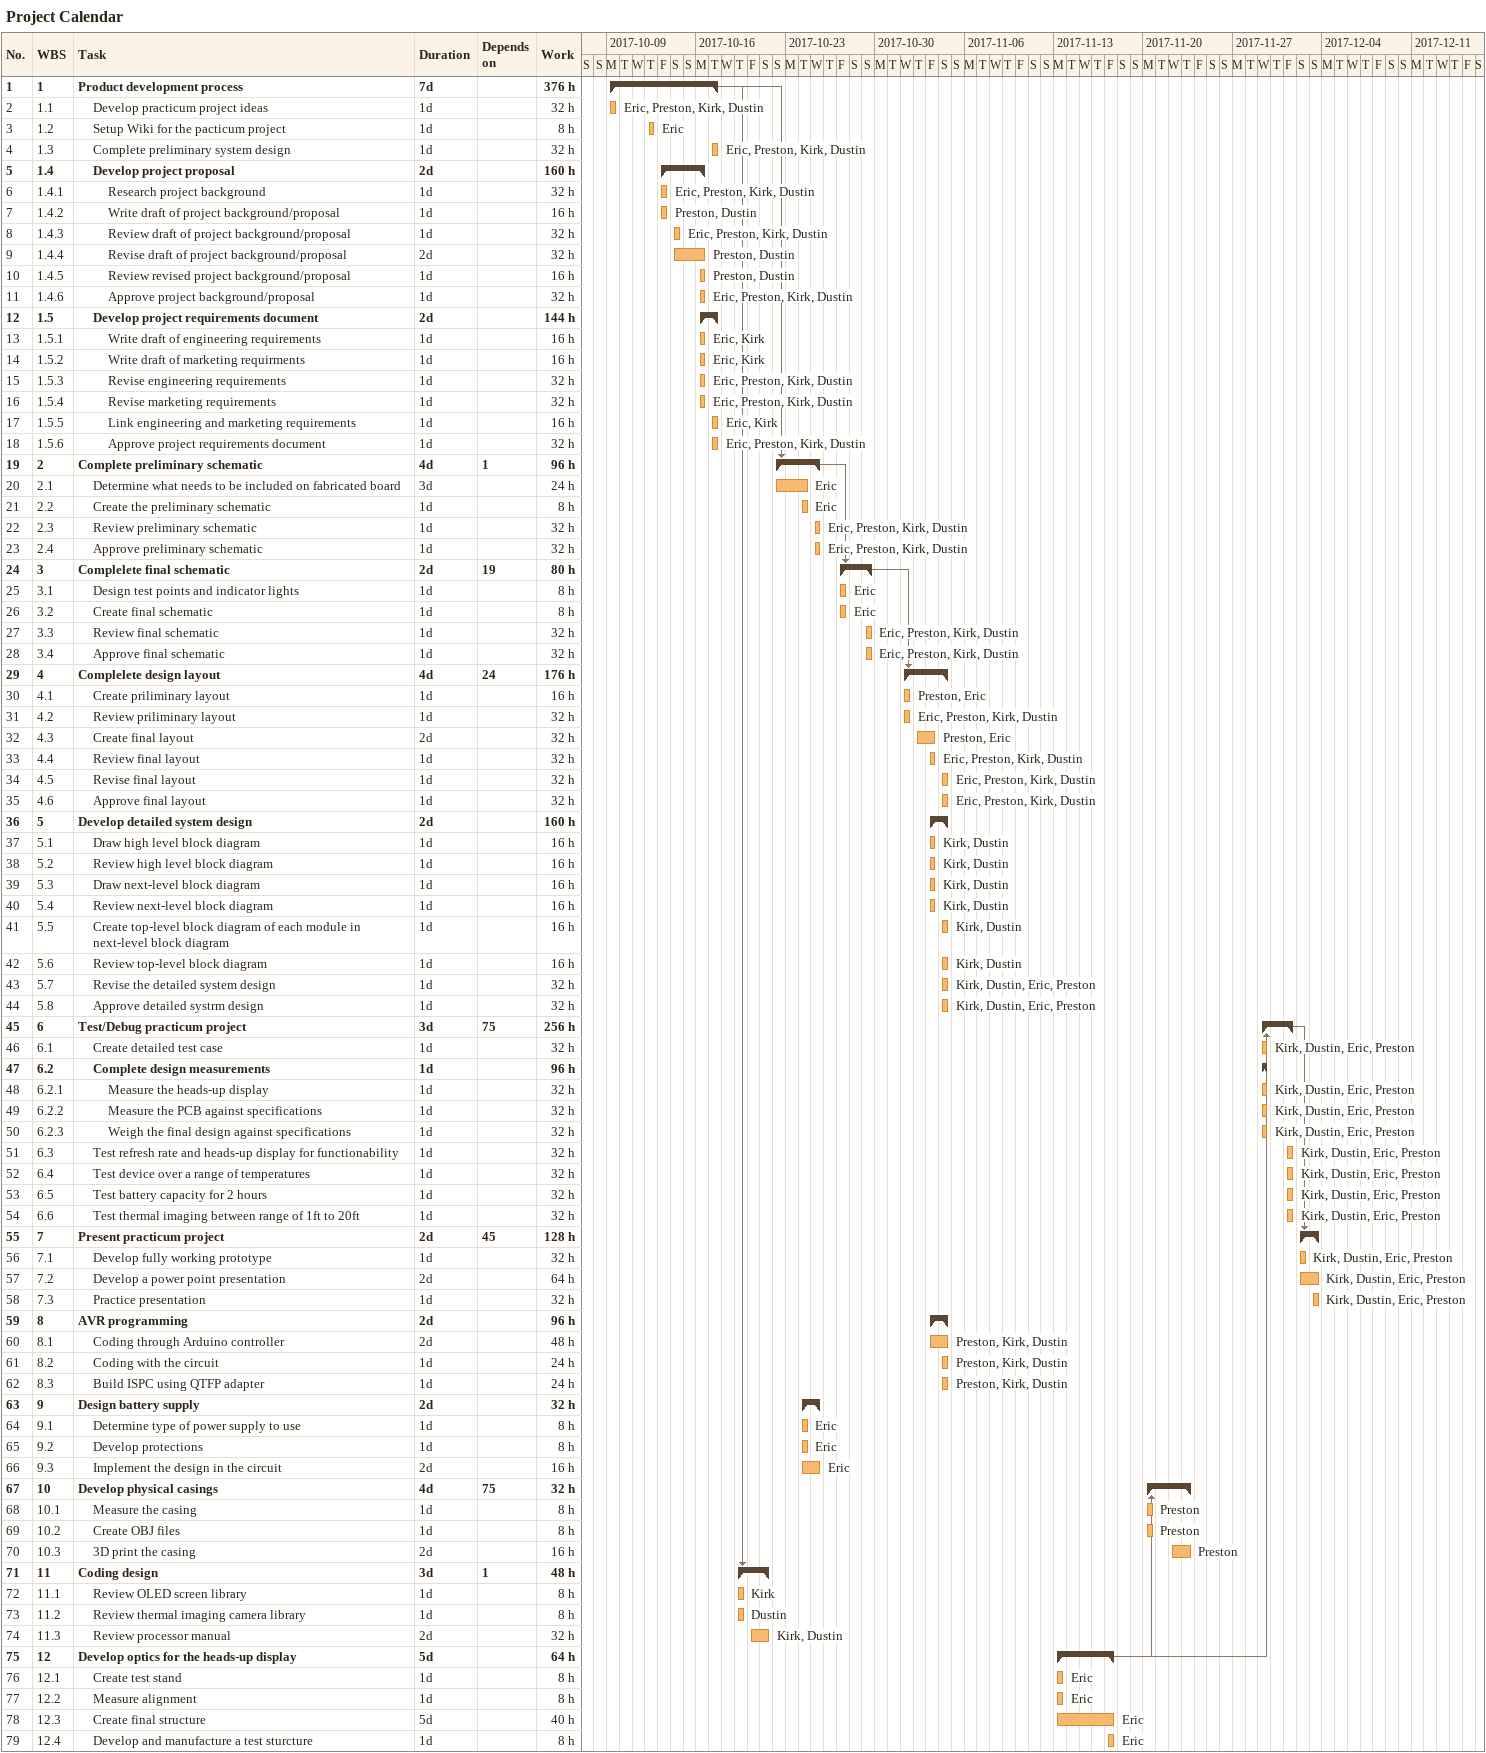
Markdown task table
Project Calendar

| ID | WBS | Task | Duration | Start | Finish | Predecessors | Resources | Work (h) |
|---|---|---|---|---|---|---|---|---|
| 1 | 1 | **Product development process** | 7d | 2017-10-09 | 2017-10-17 |  |  | 376 |
| 2 | 1.1 | Develop practicum project ideas | 1d | 2017-10-09 | 2017-10-09 |  | Eric, Preston, Kirk, Dustin | 32 |
| 3 | 1.2 | Setup Wiki for the pacticum project | 1d | 2017-10-12 | 2017-10-12 |  | Eric | 8 |
| 4 | 1.3 | Complete preliminary system design | 1d | 2017-10-17 | 2017-10-17 |  | Eric, Preston, Kirk, Dustin | 32 |
| 5 | 1.4 | **Develop project proposal** | 2d | 2017-10-13 | 2017-10-16 |  |  | 160 |
| 6 | 1.4.1 | Research project background | 1d | 2017-10-13 | 2017-10-13 |  | Eric, Preston, Kirk, Dustin | 32 |
| 7 | 1.4.2 | Write draft of project background/proposal | 1d | 2017-10-13 | 2017-10-13 |  | Preston, Dustin | 16 |
| 8 | 1.4.3 | Review draft of project background/proposal | 1d | 2017-10-14 | 2017-10-14 |  | Eric, Preston, Kirk, Dustin | 32 |
| 9 | 1.4.4 | Revise draft of project background/proposal | 2d | 2017-10-14 | 2017-10-16 |  | Preston, Dustin | 32 |
| 10 | 1.4.5 | Review revised project background/proposal | 1d | 2017-10-16 | 2017-10-16 |  | Preston, Dustin | 16 |
| 11 | 1.4.6 | Approve project background/proposal | 1d | 2017-10-16 | 2017-10-16 |  | Eric, Preston, Kirk, Dustin | 32 |
| 12 | 1.5 | **Develop project requirements document** | 2d | 2017-10-16 | 2017-10-17 |  |  | 144 |
| 13 | 1.5.1 | Write draft of engineering requirements | 1d | 2017-10-16 | 2017-10-16 |  | Eric, Kirk | 16 |
| 14 | 1.5.2 | Write draft of marketing requirments | 1d | 2017-10-16 | 2017-10-16 |  | Eric, Kirk | 16 |
| 15 | 1.5.3 | Revise engineering requirements | 1d | 2017-10-16 | 2017-10-16 |  | Eric, Preston, Kirk, Dustin | 32 |
| 16 | 1.5.4 | Revise marketing requirements | 1d | 2017-10-16 | 2017-10-16 |  | Eric, Preston, Kirk, Dustin | 32 |
| 17 | 1.5.5 | Link engineering and marketing requirements | 1d | 2017-10-17 | 2017-10-17 |  | Eric, Kirk | 16 |
| 18 | 1.5.6 | Approve project requirements document | 1d | 2017-10-17 | 2017-10-17 |  | Eric, Preston, Kirk, Dustin | 32 |
| 19 | 2 | **Complete preliminary schematic** | 4d | 2017-10-22 | 2017-10-25 | 1 |  | 96 |
| 20 | 2.1 | Determine what needs to be included on fabricated board | 3d | 2017-10-22 | 2017-10-24 |  | Eric | 24 |
| 21 | 2.2 | Create the preliminary schematic | 1d | 2017-10-24 | 2017-10-24 |  | Eric | 8 |
| 22 | 2.3 | Review preliminary schematic | 1d | 2017-10-25 | 2017-10-25 |  | Eric, Preston, Kirk, Dustin | 32 |
| 23 | 2.4 | Approve preliminary schematic | 1d | 2017-10-25 | 2017-10-25 |  | Eric, Preston, Kirk, Dustin | 32 |
| 24 | 3 | **Complelete final schematic** | 2d | 2017-10-27 | 2017-10-29 | 19 |  | 80 |
| 25 | 3.1 | Design test points and indicator lights | 1d | 2017-10-27 | 2017-10-27 |  | Eric | 8 |
| 26 | 3.2 | Create final schematic | 1d | 2017-10-27 | 2017-10-27 |  | Eric | 8 |
| 27 | 3.3 | Review final schematic | 1d | 2017-10-29 | 2017-10-29 |  | Eric, Preston, Kirk, Dustin | 32 |
| 28 | 3.4 | Approve final schematic | 1d | 2017-10-29 | 2017-10-29 |  | Eric, Preston, Kirk, Dustin | 32 |
| 29 | 4 | **Complelete design layout** | 4d | 2017-11-01 | 2017-11-04 | 24 |  | 176 |
| 30 | 4.1 | Create priliminary layout | 1d | 2017-11-01 | 2017-11-01 |  | Preston, Eric | 16 |
| 31 | 4.2 | Review priliminary layout | 1d | 2017-11-01 | 2017-11-01 |  | Eric, Preston, Kirk, Dustin | 32 |
| 32 | 4.3 | Create final layout | 2d | 2017-11-02 | 2017-11-03 |  | Preston, Eric | 32 |
| 33 | 4.4 | Review final layout | 1d | 2017-11-03 | 2017-11-03 |  | Eric, Preston, Kirk, Dustin | 32 |
| 34 | 4.5 | Revise final layout | 1d | 2017-11-04 | 2017-11-04 |  | Eric, Preston, Kirk, Dustin | 32 |
| 35 | 4.6 | Approve final layout | 1d | 2017-11-04 | 2017-11-04 |  | Eric, Preston, Kirk, Dustin | 32 |
| 36 | 5 | **Develop detailed system design** | 2d | 2017-11-03 | 2017-11-04 |  |  | 160 |
| 37 | 5.1 | Draw high level block diagram | 1d | 2017-11-03 | 2017-11-03 |  | Kirk, Dustin | 16 |
| 38 | 5.2 | Review high level block diagram | 1d | 2017-11-03 | 2017-11-03 |  | Kirk, Dustin | 16 |
| 39 | 5.3 | Draw next-level block diagram | 1d | 2017-11-03 | 2017-11-03 |  | Kirk, Dustin | 16 |
| 40 | 5.4 | Review next-level block diagram | 1d | 2017-11-03 | 2017-11-03 |  | Kirk, Dustin | 16 |
| 41 | 5.5 | Create top-level block diagram of each module in next-level block diagram | 1d | 2017-11-04 | 2017-11-04 |  | Kirk, Dustin | 16 |
| 42 | 5.6 | Review top-level block diagram | 1d | 2017-11-04 | 2017-11-04 |  | Kirk, Dustin | 16 |
| 43 | 5.7 | Revise the detailed system design | 1d | 2017-11-04 | 2017-11-04 |  | Kirk, Dustin, Eric, Preston | 32 |
| 44 | 5.8 | Approve detailed systrm design | 1d | 2017-11-04 | 2017-11-04 |  | Kirk, Dustin, Eric, Preston | 32 |
| 45 | 6 | **Test/Debug practicum project** | 3d | 2017-11-29 | 2017-12-01 | 75 |  | 256 |
| 46 | 6.1 | Create detailed test case | 1d | 2017-11-29 | 2017-11-29 |  | Kirk, Dustin, Eric, Preston | 32 |
| 47 | 6.2 | **Complete design measurements** | 1d | 2017-11-29 | 2017-11-29 |  |  | 96 |
| 48 | 6.2.1 | Measure the heads-up display | 1d | 2017-11-29 | 2017-11-29 |  | Kirk, Dustin, Eric, Preston | 32 |
| 49 | 6.2.2 | Measure the PCB against specifications | 1d | 2017-11-29 | 2017-11-29 |  | Kirk, Dustin, Eric, Preston | 32 |
| 50 | 6.2.3 | Weigh the final design against specifications | 1d | 2017-11-29 | 2017-11-29 |  | Kirk, Dustin, Eric, Preston | 32 |
| 51 | 6.3 | Test refresh rate and heads-up display for functionability | 1d | 2017-12-01 | 2017-12-01 |  | Kirk, Dustin, Eric, Preston | 32 |
| 52 | 6.4 | Test device over a range of temperatures | 1d | 2017-12-01 | 2017-12-01 |  | Kirk, Dustin, Eric, Preston | 32 |
| 53 | 6.5 | Test battery capacity for 2 hours | 1d | 2017-12-01 | 2017-12-01 |  | Kirk, Dustin, Eric, Preston | 32 |
| 54 | 6.6 | Test thermal imaging between range of 1ft to 20ft | 1d | 2017-12-01 | 2017-12-01 |  | Kirk, Dustin, Eric, Preston | 32 |
| 55 | 7 | **Present practicum project** | 2d | 2017-12-02 | 2017-12-03 | 45 |  | 128 |
| 56 | 7.1 | Develop fully working prototype | 1d | 2017-12-02 | 2017-12-02 |  | Kirk, Dustin, Eric, Preston | 32 |
| 57 | 7.2 | Develop a power point presentation | 2d | 2017-12-02 | 2017-12-03 |  | Kirk, Dustin, Eric, Preston | 64 |
| 58 | 7.3 | Practice presentation | 1d | 2017-12-03 | 2017-12-03 |  | Kirk, Dustin, Eric, Preston | 32 |
| 59 | 8 | **AVR programming** | 2d | 2017-11-03 | 2017-11-04 |  |  | 96 |
| 60 | 8.1 | Coding through Arduino controller | 2d | 2017-11-03 | 2017-11-04 |  | Preston, Kirk, Dustin | 48 |
| 61 | 8.2 | Coding with the circuit | 1d | 2017-11-04 | 2017-11-04 |  | Preston, Kirk, Dustin | 24 |
| 62 | 8.3 | Build ISPC using QTFP adapter | 1d | 2017-11-04 | 2017-11-04 |  | Preston, Kirk, Dustin | 24 |
| 63 | 9 | **Design battery supply** | 2d | 2017-10-24 | 2017-10-25 |  |  | 32 |
| 64 | 9.1 | Determine type of power supply to use | 1d | 2017-10-24 | 2017-10-24 |  | Eric | 8 |
| 65 | 9.2 | Develop protections | 1d | 2017-10-24 | 2017-10-24 |  | Eric | 8 |
| 66 | 9.3 | Implement the design in the circuit | 2d | 2017-10-24 | 2017-10-25 |  | Eric | 16 |
| 67 | 10 | **Develop physical casings** | 4d | 2017-11-20 | 2017-11-23 | 75 |  | 32 |
| 68 | 10.1 | Measure the casing | 1d | 2017-11-20 | 2017-11-20 |  | Preston | 8 |
| 69 | 10.2 | Create OBJ files | 1d | 2017-11-20 | 2017-11-20 |  | Preston | 8 |
| 70 | 10.3 | 3D print the casing | 2d | 2017-11-22 | 2017-11-23 |  | Preston | 16 |
| 71 | 11 | **Coding design** | 3d | 2017-10-19 | 2017-10-21 | 1 |  | 48 |
| 72 | 11.1 | Review OLED screen library | 1d | 2017-10-19 | 2017-10-19 |  | Kirk | 8 |
| 73 | 11.2 | Review thermal imaging camera library | 1d | 2017-10-19 | 2017-10-19 |  | Dustin | 8 |
| 74 | 11.3 | Review processor manual | 2d | 2017-10-20 | 2017-10-21 |  | Kirk, Dustin | 32 |
| 75 | 12 | **Develop optics for the heads-up display** | 5d | 2017-11-13 | 2017-11-17 |  |  | 64 |
| 76 | 12.1 | Create test stand | 1d | 2017-11-13 | 2017-11-13 |  | Eric | 8 |
| 77 | 12.2 | Measure alignment | 1d | 2017-11-13 | 2017-11-13 |  | Eric | 8 |
| 78 | 12.3 | Create final structure | 5d | 2017-11-13 | 2017-11-17 |  | Eric | 40 |
| 79 | 12.4 | Develop and manufacture a test sturcture | 1d | 2017-11-17 | 2017-11-17 |  | Eric | 8 |
